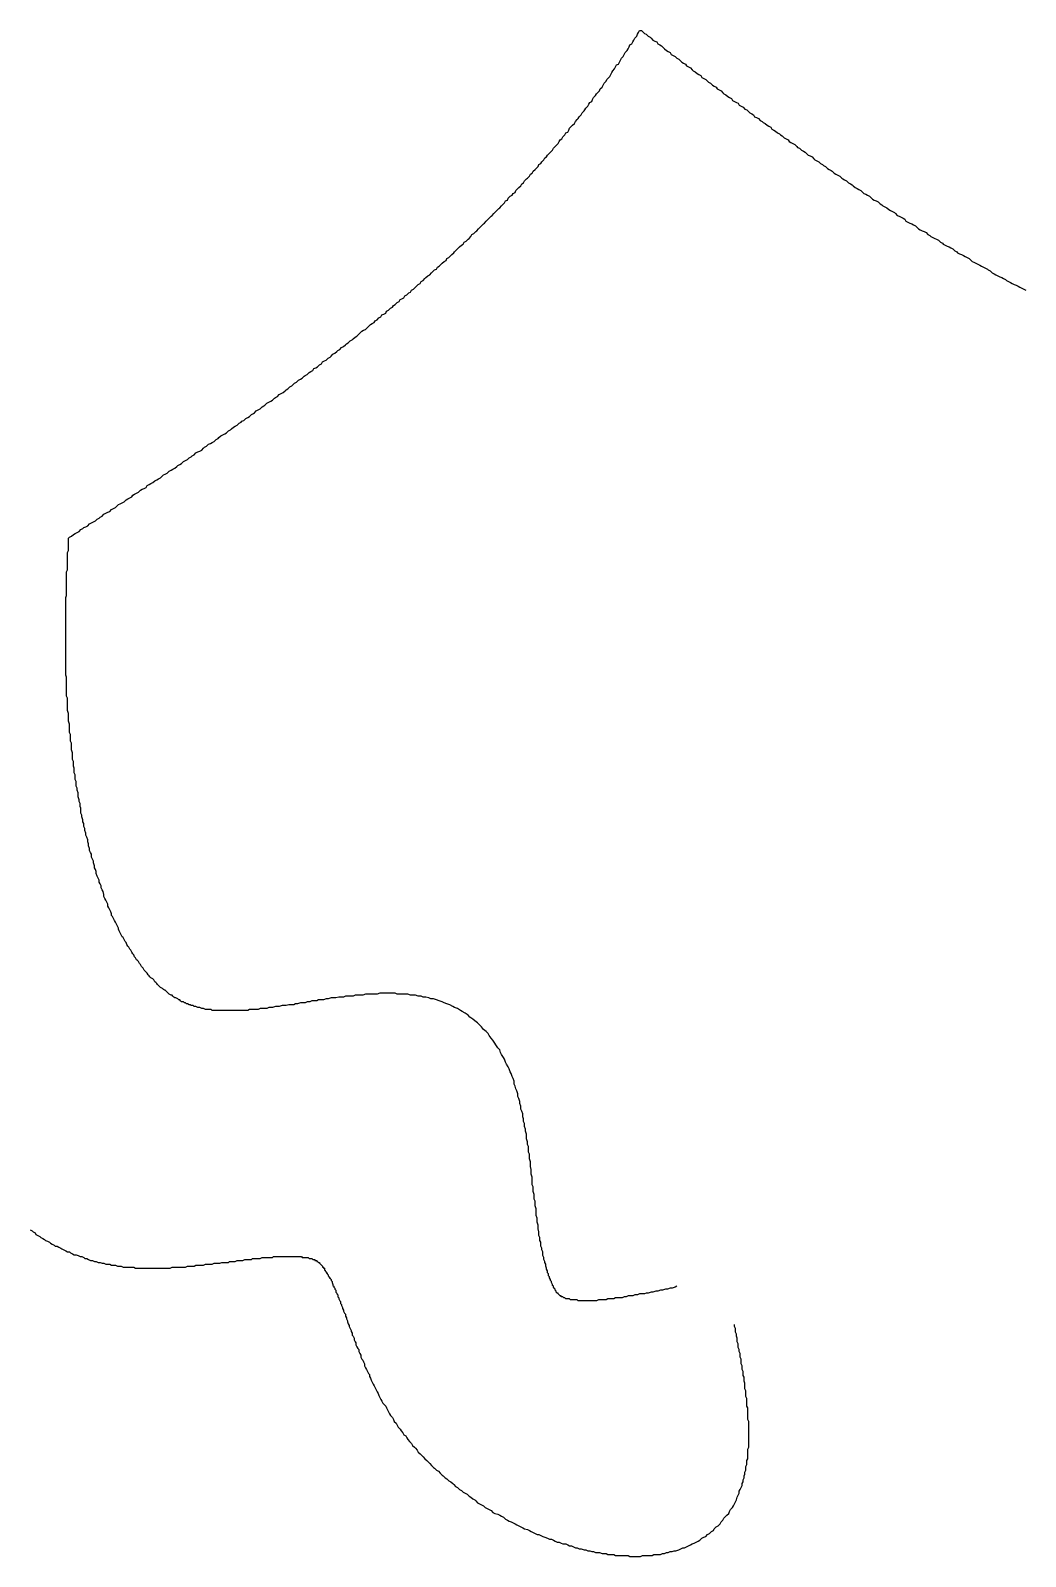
# Model space of a CAD drawing. Header units: millimetres. Extents: x 111 to 2999, y 81 to 1941.
# Drawn here: x 974.1 to 984.49, y 1348.98 to 1364.91 of the extents above; entities that cross this region are included whole.
import ezdxf

# ---------------------------------------------------------------- set-up
doc = ezdxf.new("R2010")
doc.units = ezdxf.units.MM

msp = doc.modelspace()

# ---------------------------------------------------------------- linework, layer by layer
for points in [[(980.85, 1351.803, 0), (980.83, 1351.793, 0), (980.8, 1351.783, 0), (980.78, 1351.783, 0), (980.75, 1351.773, 0), (980.73, 1351.773, 0), (980.7, 1351.763, 0), (980.68, 1351.763, 0), (980.65, 1351.753, 0), (980.63, 1351.753, 0), (980.6, 1351.743, 0), (980.58, 1351.743, 0), (980.55, 1351.733, 0), (980.53, 1351.733, 0), (980.51, 1351.723, 0), (980.48, 1351.723, 0), (980.46, 1351.723, 0), (980.44, 1351.713, 0), (980.41, 1351.713, 0), (980.39, 1351.703, 0), (980.37, 1351.703, 0), (980.34, 1351.703, 0), (980.32, 1351.693, 0), (980.3, 1351.693, 0), (980.28, 1351.683, 0), (980.25, 1351.683, 0), (980.23, 1351.683, 0), (980.21, 1351.683, 0), (980.19, 1351.673, 0), (980.17, 1351.673, 0), (980.15, 1351.673, 0), (980.13, 1351.673, 0), (980.11, 1351.663, 0), (980.09, 1351.663, 0), (980.07, 1351.663, 0), (980.05, 1351.663, 0), (980.03, 1351.663, 0), (980.01, 1351.653, 0), (979.99, 1351.653, 0), (979.98, 1351.653, 0), (979.96, 1351.653, 0), (979.94, 1351.653, 0), (979.92, 1351.653, 0), (979.91, 1351.653, 0), (979.89, 1351.653, 0), (979.88, 1351.653, 0), (979.86, 1351.653, 0), (979.85, 1351.653, 0), (979.83, 1351.653, 0), (979.82, 1351.653, 0), (979.81, 1351.663, 0), (979.79, 1351.663, 0), (979.78, 1351.663, 0), (979.77, 1351.663, 0), (979.76, 1351.663, 0), (979.75, 1351.663, 0), (979.74, 1351.663, 0), (979.73, 1351.673, 0), (979.72, 1351.673, 0), (979.71, 1351.673, 0), (979.7, 1351.673, 0), (979.69, 1351.673, 0), (979.68, 1351.683, 0), (979.68, 1351.683, 0), (979.67, 1351.683, 0), (979.67, 1351.683, 0), (979.66, 1351.693, 0), (979.66, 1351.693, 0), (979.65, 1351.693, 0), (979.65, 1351.693, 0), (979.64, 1351.693, 0), (979.64, 1351.703, 0), (979.64, 1351.703, 0), (979.63, 1351.703, 0), (979.63, 1351.703, 0), (979.63, 1351.703, 0), (979.63, 1351.703, 0), (979.62, 1351.713, 0), (979.62, 1351.713, 0), (979.62, 1351.713, 0), (979.62, 1351.713, 0), (979.61, 1351.723, 0), (979.61, 1351.723, 0), (979.61, 1351.733, 0), (979.6, 1351.733, 0), (979.6, 1351.733, 0), (979.59, 1351.743, 0), (979.59, 1351.753, 0), (979.59, 1351.753, 0), (979.58, 1351.763, 0), (979.58, 1351.773, 0), (979.57, 1351.783, 0), (979.57, 1351.783, 0), (979.56, 1351.793, 0), (979.56, 1351.803, 0), (979.55, 1351.813, 0), (979.55, 1351.823, 0), (979.54, 1351.843, 0), (979.54, 1351.853, 0), (979.53, 1351.863, 0), (979.53, 1351.873, 0), (979.52, 1351.893, 0), (979.52, 1351.903, 0), (979.51, 1351.913, 0), (979.51, 1351.933, 0), (979.5, 1351.943, 0), (979.5, 1351.963, 0), (979.49, 1351.983, 0), (979.49, 1351.993, 0), (979.48, 1352.013, 0), (979.48, 1352.033, 0), (979.47, 1352.053, 0), (979.47, 1352.063, 0), (979.46, 1352.083, 0), (979.46, 1352.103, 0), (979.45, 1352.123, 0), (979.45, 1352.143, 0), (979.45, 1352.163, 0), (979.44, 1352.183, 0), (979.44, 1352.203, 0), (979.43, 1352.223, 0), (979.43, 1352.243, 0), (979.43, 1352.263, 0), (979.42, 1352.283, 0), (979.42, 1352.313, 0), (979.41, 1352.333, 0), (979.41, 1352.353, 0), (979.41, 1352.373, 0), (979.4, 1352.403, 0), (979.4, 1352.423, 0), (979.4, 1352.443, 0), (979.39, 1352.473, 0), (979.39, 1352.493, 0), (979.39, 1352.513, 0), (979.38, 1352.543, 0), (979.38, 1352.563, 0), (979.38, 1352.593, 0), (979.38, 1352.613, 0), (979.37, 1352.643, 0), (979.37, 1352.663, 0), (979.37, 1352.693, 0), (979.36, 1352.713, 0), (979.36, 1352.743, 0), (979.36, 1352.763, 0), (979.35, 1352.793, 0), (979.35, 1352.813, 0), (979.35, 1352.843, 0), (979.34, 1352.863, 0), (979.34, 1352.893, 0), (979.34, 1352.923, 0), (979.34, 1352.943, 0), (979.33, 1352.973, 0), (979.33, 1352.993, 0), (979.33, 1353.023, 0), (979.32, 1353.053, 0), (979.32, 1353.073, 0), (979.32, 1353.103, 0), (979.31, 1353.133, 0), (979.31, 1353.153, 0), (979.31, 1353.183, 0), (979.3, 1353.203, 0), (979.3, 1353.233, 0), (979.3, 1353.263, 0), (979.29, 1353.283, 0), (979.29, 1353.313, 0), (979.28, 1353.343, 0), (979.28, 1353.363, 0), (979.28, 1353.393, 0), (979.27, 1353.423, 0), (979.27, 1353.443, 0), (979.26, 1353.473, 0), (979.26, 1353.503, 0), (979.25, 1353.523, 0), (979.25, 1353.553, 0), (979.24, 1353.573, 0), (979.24, 1353.603, 0), (979.23, 1353.633, 0), (979.22, 1353.653, 0), (979.22, 1353.683, 0), (979.21, 1353.713, 0), (979.21, 1353.733, 0), (979.2, 1353.763, 0), (979.19, 1353.783, 0), (979.19, 1353.813, 0), (979.18, 1353.843, 0), (979.17, 1353.863, 0), (979.16, 1353.893, 0), (979.15, 1353.913, 0), (979.15, 1353.943, 0), (979.14, 1353.973, 0), (979.13, 1353.993, 0), (979.12, 1354.023, 0), (979.11, 1354.043, 0), (979.1, 1354.073, 0), (979.09, 1354.093, 0), (979.07, 1354.123, 0), (979.06, 1354.143, 0), (979.05, 1354.173, 0), (979.04, 1354.193, 0), (979.02, 1354.223, 0), (979.01, 1354.243, 0), (979, 1354.273, 0), (978.98, 1354.293, 0), (978.96, 1354.323, 0), (978.95, 1354.343, 0), (978.93, 1354.373, 0), (978.91, 1354.393, 0), (978.89, 1354.423, 0), (978.88, 1354.443, 0), (978.86, 1354.463, 0), (978.83, 1354.483, 0), (978.81, 1354.513, 0), (978.79, 1354.533, 0), (978.77, 1354.553, 0), (978.74, 1354.573, 0), (978.72, 1354.593, 0), (978.69, 1354.613, 0), (978.67, 1354.633, 0), (978.64, 1354.653, 0), (978.61, 1354.673, 0), (978.59, 1354.683, 0), (978.56, 1354.703, 0), (978.53, 1354.713, 0), (978.51, 1354.723, 0), (978.48, 1354.743, 0), (978.45, 1354.753, 0), (978.42, 1354.763, 0), (978.4, 1354.773, 0), (978.37, 1354.783, 0), (978.34, 1354.793, 0), (978.31, 1354.803, 0), (978.28, 1354.803, 0), (978.26, 1354.813, 0), (978.23, 1354.823, 0), (978.2, 1354.823, 0), (978.18, 1354.833, 0), (978.15, 1354.833, 0), (978.12, 1354.843, 0), (978.09, 1354.843, 0), (978.07, 1354.843, 0), (978.04, 1354.853, 0), (978.01, 1354.853, 0), (977.99, 1354.853, 0), (977.96, 1354.853, 0), (977.93, 1354.853, 0), (977.91, 1354.863, 0), (977.88, 1354.863, 0), (977.86, 1354.863, 0), (977.83, 1354.863, 0), (977.8, 1354.863, 0), (977.78, 1354.863, 0), (977.75, 1354.863, 0), (977.72, 1354.853, 0), (977.7, 1354.853, 0), (977.67, 1354.853, 0), (977.65, 1354.853, 0), (977.62, 1354.853, 0), (977.6, 1354.853, 0), (977.57, 1354.843, 0), (977.54, 1354.843, 0), (977.52, 1354.843, 0), (977.49, 1354.843, 0), (977.47, 1354.833, 0), (977.44, 1354.833, 0), (977.42, 1354.833, 0), (977.39, 1354.833, 0), (977.37, 1354.823, 0), (977.34, 1354.823, 0), (977.32, 1354.823, 0), (977.29, 1354.813, 0), (977.26, 1354.813, 0), (977.24, 1354.813, 0), (977.21, 1354.803, 0), (977.19, 1354.803, 0), (977.16, 1354.793, 0), (977.14, 1354.793, 0), (977.11, 1354.793, 0), (977.09, 1354.783, 0), (977.07, 1354.783, 0), (977.04, 1354.783, 0), (977.02, 1354.773, 0), (976.99, 1354.773, 0), (976.97, 1354.763, 0), (976.94, 1354.763, 0), (976.92, 1354.763, 0), (976.89, 1354.753, 0), (976.87, 1354.753, 0), (976.85, 1354.743, 0), (976.82, 1354.743, 0), (976.8, 1354.743, 0), (976.77, 1354.733, 0), (976.75, 1354.733, 0), (976.73, 1354.733, 0), (976.7, 1354.723, 0), (976.68, 1354.723, 0), (976.66, 1354.723, 0), (976.63, 1354.713, 0), (976.61, 1354.713, 0), (976.59, 1354.713, 0), (976.57, 1354.703, 0), (976.54, 1354.703, 0), (976.52, 1354.703, 0), (976.5, 1354.703, 0), (976.48, 1354.693, 0), (976.45, 1354.693, 0), (976.43, 1354.693, 0), (976.41, 1354.693, 0), (976.39, 1354.693, 0), (976.37, 1354.683, 0), (976.35, 1354.683, 0), (976.33, 1354.683, 0), (976.31, 1354.683, 0), (976.29, 1354.683, 0), (976.27, 1354.683, 0), (976.25, 1354.683, 0), (976.23, 1354.683, 0), (976.21, 1354.683, 0), (976.19, 1354.683, 0), (976.17, 1354.683, 0), (976.15, 1354.683, 0), (976.13, 1354.683, 0), (976.12, 1354.683, 0), (976.1, 1354.683, 0), (976.08, 1354.683, 0), (976.07, 1354.683, 0), (976.05, 1354.683, 0), (976.03, 1354.683, 0), (976.02, 1354.683, 0), (976, 1354.683, 0), (975.99, 1354.693, 0), (975.97, 1354.693, 0), (975.96, 1354.693, 0), (975.94, 1354.693, 0), (975.93, 1354.693, 0), (975.91, 1354.703, 0), (975.9, 1354.703, 0), (975.89, 1354.703, 0), (975.87, 1354.713, 0), (975.86, 1354.713, 0), (975.85, 1354.713, 0), (975.83, 1354.723, 0), (975.82, 1354.723, 0), (975.81, 1354.723, 0), (975.8, 1354.733, 0), (975.78, 1354.733, 0), (975.77, 1354.743, 0), (975.76, 1354.743, 0), (975.74, 1354.753, 0), (975.73, 1354.753, 0), (975.72, 1354.763, 0), (975.71, 1354.763, 0), (975.7, 1354.773, 0), (975.68, 1354.773, 0), (975.67, 1354.783, 0), (975.66, 1354.793, 0), (975.65, 1354.793, 0), (975.64, 1354.803, 0), (975.62, 1354.813, 0), (975.61, 1354.813, 0), (975.6, 1354.823, 0), (975.59, 1354.833, 0), (975.58, 1354.843, 0), (975.57, 1354.843, 0), (975.55, 1354.853, 0), (975.54, 1354.863, 0), (975.53, 1354.873, 0), (975.52, 1354.883, 0), (975.51, 1354.893, 0), (975.5, 1354.893, 0), (975.49, 1354.903, 0), (975.48, 1354.913, 0), (975.46, 1354.923, 0), (975.45, 1354.933, 0), (975.44, 1354.943, 0), (975.43, 1354.953, 0), (975.42, 1354.963, 0), (975.41, 1354.973, 0), (975.4, 1354.983, 0), (975.39, 1355.003, 0), (975.38, 1355.013, 0), (975.36, 1355.023, 0), (975.35, 1355.033, 0), (975.34, 1355.043, 0), (975.33, 1355.053, 0), (975.32, 1355.073, 0), (975.31, 1355.083, 0), (975.3, 1355.093, 0), (975.29, 1355.103, 0), (975.28, 1355.123, 0), (975.27, 1355.133, 0), (975.26, 1355.143, 0), (975.25, 1355.163, 0), (975.24, 1355.173, 0), (975.23, 1355.193, 0), (975.22, 1355.203, 0), (975.21, 1355.213, 0), (975.2, 1355.233, 0), (975.19, 1355.243, 0), (975.18, 1355.263, 0), (975.17, 1355.273, 0), (975.16, 1355.293, 0), (975.15, 1355.313, 0), (975.14, 1355.323, 0), (975.13, 1355.343, 0), (975.12, 1355.353, 0), (975.11, 1355.373, 0), (975.1, 1355.393, 0), (975.09, 1355.403, 0), (975.08, 1355.423, 0), (975.07, 1355.443, 0), (975.06, 1355.453, 0), (975.05, 1355.473, 0), (975.04, 1355.493, 0), (975.03, 1355.513, 0), (975.02, 1355.533, 0), (975.02, 1355.543, 0), (975.01, 1355.563, 0), (975, 1355.583, 0), (974.99, 1355.603, 0), (974.98, 1355.623, 0), (974.97, 1355.643, 0), (974.96, 1355.663, 0), (974.95, 1355.673, 0), (974.95, 1355.693, 0), (974.94, 1355.713, 0), (974.93, 1355.733, 0), (974.92, 1355.753, 0), (974.91, 1355.773, 0), (974.91, 1355.793, 0), (974.9, 1355.813, 0), (974.89, 1355.833, 0), (974.88, 1355.853, 0), (974.87, 1355.873, 0), (974.87, 1355.893, 0), (974.86, 1355.923, 0), (974.85, 1355.943, 0), (974.84, 1355.963, 0), (974.84, 1355.983, 0), (974.83, 1356.003, 0), (974.82, 1356.023, 0), (974.82, 1356.043, 0), (974.81, 1356.063, 0), (974.8, 1356.083, 0), (974.79, 1356.113, 0), (974.79, 1356.133, 0), (974.78, 1356.153, 0), (974.77, 1356.173, 0), (974.77, 1356.193, 0), (974.76, 1356.223, 0), (974.76, 1356.243, 0), (974.75, 1356.263, 0), (974.74, 1356.283, 0), (974.74, 1356.313, 0), (974.73, 1356.333, 0), (974.72, 1356.353, 0), (974.72, 1356.373, 0), (974.71, 1356.403, 0), (974.71, 1356.423, 0), (974.7, 1356.443, 0), (974.7, 1356.463, 0), (974.69, 1356.493, 0), (974.68, 1356.513, 0), (974.68, 1356.533, 0), (974.67, 1356.563, 0), (974.67, 1356.583, 0), (974.66, 1356.603, 0), (974.66, 1356.633, 0), (974.65, 1356.653, 0), (974.65, 1356.673, 0), (974.64, 1356.703, 0), (974.64, 1356.723, 0), (974.63, 1356.743, 0), (974.63, 1356.773, 0), (974.63, 1356.793, 0), (974.62, 1356.813, 0), (974.62, 1356.843, 0), (974.61, 1356.863, 0), (974.61, 1356.883, 0), (974.6, 1356.913, 0), (974.6, 1356.933, 0), (974.6, 1356.953, 0), (974.59, 1356.983, 0), (974.59, 1357.003, 0), (974.58, 1357.023, 0), (974.58, 1357.053, 0), (974.58, 1357.073, 0), (974.57, 1357.093, 0), (974.57, 1357.123, 0), (974.57, 1357.143, 0), (974.56, 1357.163, 0), (974.56, 1357.193, 0), (974.56, 1357.213, 0), (974.55, 1357.233, 0), (974.55, 1357.263, 0), (974.55, 1357.283, 0), (974.54, 1357.303, 0), (974.54, 1357.333, 0), (974.54, 1357.353, 0), (974.54, 1357.373, 0), (974.53, 1357.403, 0), (974.53, 1357.423, 0), (974.53, 1357.443, 0), (974.53, 1357.473, 0), (974.52, 1357.493, 0), (974.52, 1357.513, 0), (974.52, 1357.543, 0), (974.52, 1357.563, 0), (974.51, 1357.583, 0), (974.51, 1357.603, 0), (974.51, 1357.633, 0), (974.51, 1357.653, 0), (974.51, 1357.673, 0), (974.5, 1357.703, 0), (974.5, 1357.723, 0), (974.5, 1357.743, 0), (974.5, 1357.763, 0), (974.5, 1357.783, 0), (974.49, 1357.813, 0), (974.49, 1357.833, 0), (974.49, 1357.853, 0), (974.49, 1357.873, 0), (974.49, 1357.903, 0), (974.49, 1357.923, 0), (974.49, 1357.943, 0), (974.48, 1357.963, 0), (974.48, 1357.983, 0), (974.48, 1358.013, 0), (974.48, 1358.033, 0), (974.48, 1358.053, 0), (974.48, 1358.073, 0), (974.48, 1358.093, 0), (974.48, 1358.113, 0), (974.48, 1358.143, 0), (974.48, 1358.163, 0), (974.47, 1358.183, 0), (974.47, 1358.203, 0), (974.47, 1358.223, 0), (974.47, 1358.243, 0), (974.47, 1358.263, 0), (974.47, 1358.293, 0), (974.47, 1358.313, 0), (974.47, 1358.333, 0), (974.47, 1358.353, 0), (974.47, 1358.373, 0), (974.47, 1358.393, 0), (974.47, 1358.413, 0), (974.47, 1358.433, 0), (974.47, 1358.453, 0), (974.47, 1358.483, 0), (974.47, 1358.503, 0), (974.47, 1358.523, 0), (974.47, 1358.543, 0), (974.47, 1358.563, 0), (974.47, 1358.583, 0), (974.47, 1358.603, 0), (974.47, 1358.623, 0), (974.47, 1358.643, 0), (974.47, 1358.663, 0), (974.47, 1358.683, 0), (974.47, 1358.713, 0), (974.47, 1358.733, 0), (974.47, 1358.753, 0), (974.47, 1358.773, 0), (974.47, 1358.793, 0), (974.47, 1358.813, 0), (974.47, 1358.833, 0), (974.47, 1358.853, 0), (974.47, 1358.873, 0), (974.47, 1358.893, 0), (974.47, 1358.913, 0), (974.47, 1358.933, 0), (974.47, 1358.953, 0), (974.47, 1358.973, 0), (974.47, 1358.993, 0), (974.48, 1359.013, 0), (974.48, 1359.033, 0), (974.48, 1359.063, 0), (974.48, 1359.083, 0), (974.48, 1359.103, 0), (974.48, 1359.123, 0), (974.48, 1359.143, 0), (974.48, 1359.163, 0), (974.48, 1359.183, 0), (974.48, 1359.203, 0), (974.48, 1359.223, 0), (974.48, 1359.243, 0), (974.48, 1359.263, 0), (974.49, 1359.283, 0), (974.49, 1359.303, 0), (974.49, 1359.323, 0), (974.49, 1359.343, 0), (974.49, 1359.363, 0), (974.49, 1359.383, 0), (974.49, 1359.403, 0), (974.49, 1359.423, 0), (974.49, 1359.443, 0), (974.49, 1359.463, 0), (974.5, 1359.483, 0), (974.5, 1359.503, 0), (974.5, 1359.523, 0), (974.5, 1359.543, 0), (974.5, 1359.573, 0), (974.5, 1359.593, 0), (974.5, 1359.613, 0), (974.51, 1359.623, 0), (974.53, 1359.633, 0), (974.55, 1359.653, 0), (974.57, 1359.663, 0), (974.59, 1359.673, 0), (974.61, 1359.683, 0), (974.63, 1359.703, 0), (974.65, 1359.713, 0), (974.66, 1359.723, 0), (974.68, 1359.733, 0), (974.7, 1359.743, 0), (974.72, 1359.763, 0), (974.74, 1359.773, 0), (974.76, 1359.783, 0), (974.78, 1359.793, 0), (974.8, 1359.813, 0), (974.82, 1359.823, 0), (974.83, 1359.833, 0), (974.85, 1359.843, 0), (974.87, 1359.863, 0), (974.89, 1359.873, 0), (974.91, 1359.883, 0), (974.93, 1359.893, 0), (974.95, 1359.913, 0), (974.97, 1359.923, 0), (974.99, 1359.933, 0), (975, 1359.943, 0), (975.02, 1359.963, 0), (975.04, 1359.973, 0), (975.06, 1359.983, 0), (975.08, 1359.993, 0), (975.1, 1360.013, 0), (975.12, 1360.023, 0), (975.14, 1360.033, 0), (975.16, 1360.043, 0), (975.17, 1360.063, 0), (975.19, 1360.073, 0), (975.21, 1360.083, 0), (975.23, 1360.093, 0), (975.25, 1360.113, 0), (975.27, 1360.123, 0), (975.29, 1360.133, 0), (975.31, 1360.143, 0), (975.32, 1360.163, 0), (975.34, 1360.173, 0), (975.36, 1360.183, 0), (975.38, 1360.193, 0), (975.4, 1360.213, 0), (975.42, 1360.223, 0), (975.44, 1360.233, 0), (975.46, 1360.243, 0), (975.48, 1360.263, 0), (975.49, 1360.273, 0), (975.51, 1360.283, 0), (975.53, 1360.293, 0), (975.55, 1360.313, 0), (975.57, 1360.323, 0), (975.59, 1360.333, 0), (975.61, 1360.343, 0), (975.63, 1360.363, 0), (975.64, 1360.373, 0), (975.66, 1360.383, 0), (975.68, 1360.393, 0), (975.7, 1360.413, 0), (975.72, 1360.423, 0), (975.74, 1360.433, 0), (975.76, 1360.453, 0), (975.78, 1360.463, 0), (975.79, 1360.473, 0), (975.81, 1360.483, 0), (975.83, 1360.503, 0), (975.85, 1360.513, 0), (975.87, 1360.523, 0), (975.89, 1360.533, 0), (975.91, 1360.553, 0), (975.92, 1360.563, 0), (975.94, 1360.573, 0), (975.96, 1360.593, 0), (975.98, 1360.603, 0), (976, 1360.613, 0), (976.02, 1360.623, 0), (976.04, 1360.643, 0), (976.06, 1360.653, 0), (976.07, 1360.663, 0), (976.09, 1360.683, 0), (976.11, 1360.693, 0), (976.13, 1360.703, 0), (976.15, 1360.713, 0), (976.17, 1360.733, 0), (976.19, 1360.743, 0), (976.2, 1360.753, 0), (976.22, 1360.773, 0), (976.24, 1360.783, 0), (976.26, 1360.793, 0), (976.28, 1360.813, 0), (976.3, 1360.823, 0), (976.31, 1360.833, 0), (976.33, 1360.843, 0), (976.35, 1360.863, 0), (976.37, 1360.873, 0), (976.39, 1360.883, 0), (976.41, 1360.903, 0), (976.43, 1360.913, 0), (976.44, 1360.923, 0), (976.46, 1360.943, 0), (976.48, 1360.953, 0), (976.5, 1360.963, 0), (976.52, 1360.983, 0), (976.54, 1360.993, 0), (976.55, 1361.003, 0), (976.57, 1361.023, 0), (976.59, 1361.033, 0), (976.61, 1361.043, 0), (976.63, 1361.053, 0), (976.65, 1361.073, 0), (976.66, 1361.083, 0), (976.68, 1361.093, 0), (976.7, 1361.113, 0), (976.72, 1361.123, 0), (976.74, 1361.133, 0), (976.76, 1361.153, 0), (976.77, 1361.163, 0), (976.79, 1361.173, 0), (976.81, 1361.193, 0), (976.83, 1361.203, 0), (976.85, 1361.223, 0), (976.86, 1361.233, 0), (976.88, 1361.243, 0), (976.9, 1361.263, 0), (976.92, 1361.273, 0), (976.94, 1361.283, 0), (976.96, 1361.303, 0), (976.97, 1361.313, 0), (976.99, 1361.323, 0), (977.01, 1361.343, 0), (977.03, 1361.353, 0), (977.05, 1361.363, 0), (977.06, 1361.383, 0), (977.08, 1361.393, 0), (977.1, 1361.403, 0), (977.12, 1361.423, 0), (977.14, 1361.433, 0), (977.15, 1361.453, 0), (977.17, 1361.463, 0), (977.19, 1361.473, 0), (977.21, 1361.493, 0), (977.23, 1361.503, 0), (977.24, 1361.513, 0), (977.26, 1361.533, 0), (977.28, 1361.543, 0), (977.3, 1361.563, 0), (977.31, 1361.573, 0), (977.33, 1361.583, 0), (977.35, 1361.603, 0), (977.37, 1361.613, 0), (977.39, 1361.633, 0), (977.4, 1361.643, 0), (977.42, 1361.653, 0), (977.44, 1361.673, 0), (977.46, 1361.683, 0), (977.47, 1361.693, 0), (977.49, 1361.713, 0), (977.51, 1361.723, 0), (977.53, 1361.743, 0), (977.54, 1361.753, 0), (977.56, 1361.773, 0), (977.58, 1361.783, 0), (977.6, 1361.793, 0), (977.62, 1361.813, 0), (977.63, 1361.823, 0), (977.65, 1361.843, 0), (977.67, 1361.853, 0), (977.69, 1361.863, 0), (977.7, 1361.883, 0), (977.72, 1361.893, 0), (977.74, 1361.913, 0), (977.76, 1361.923, 0), (977.77, 1361.943, 0), (977.79, 1361.953, 0), (977.81, 1361.963, 0), (977.82, 1361.983, 0), (977.84, 1361.993, 0), (977.86, 1362.013, 0), (977.88, 1362.023, 0), (977.89, 1362.043, 0), (977.91, 1362.053, 0), (977.93, 1362.073, 0), (977.95, 1362.083, 0), (977.96, 1362.103, 0), (977.98, 1362.113, 0), (978, 1362.123, 0), (978.01, 1362.143, 0), (978.03, 1362.153, 0), (978.05, 1362.173, 0), (978.07, 1362.183, 0), (978.08, 1362.203, 0), (978.1, 1362.213, 0), (978.12, 1362.233, 0), (978.13, 1362.243, 0), (978.15, 1362.263, 0), (978.17, 1362.273, 0), (978.18, 1362.293, 0), (978.2, 1362.303, 0), (978.22, 1362.323, 0), (978.23, 1362.333, 0), (978.25, 1362.353, 0), (978.27, 1362.363, 0), (978.29, 1362.383, 0), (978.3, 1362.393, 0), (978.32, 1362.413, 0), (978.34, 1362.423, 0), (978.35, 1362.443, 0), (978.37, 1362.453, 0), (978.39, 1362.473, 0), (978.4, 1362.483, 0), (978.42, 1362.503, 0), (978.44, 1362.513, 0), (978.45, 1362.533, 0), (978.47, 1362.543, 0), (978.49, 1362.563, 0), (978.5, 1362.573, 0), (978.52, 1362.593, 0), (978.53, 1362.603, 0), (978.55, 1362.623, 0), (978.57, 1362.643, 0), (978.58, 1362.653, 0), (978.6, 1362.673, 0), (978.62, 1362.683, 0), (978.63, 1362.703, 0), (978.65, 1362.713, 0), (978.67, 1362.733, 0), (978.68, 1362.743, 0), (978.7, 1362.763, 0), (978.71, 1362.783, 0), (978.73, 1362.793, 0), (978.75, 1362.813, 0), (978.76, 1362.823, 0), (978.78, 1362.843, 0), (978.79, 1362.853, 0), (978.81, 1362.873, 0), (978.83, 1362.893, 0), (978.84, 1362.903, 0), (978.86, 1362.923, 0), (978.87, 1362.933, 0), (978.89, 1362.953, 0), (978.91, 1362.973, 0), (978.92, 1362.983, 0), (978.94, 1363.003, 0), (978.95, 1363.013, 0), (978.97, 1363.033, 0), (978.99, 1363.053, 0), (979, 1363.063, 0), (979.02, 1363.083, 0), (979.03, 1363.093, 0), (979.05, 1363.113, 0), (979.06, 1363.133, 0), (979.08, 1363.143, 0), (979.09, 1363.163, 0), (979.11, 1363.183, 0), (979.13, 1363.193, 0), (979.14, 1363.213, 0), (979.16, 1363.223, 0), (979.17, 1363.243, 0), (979.19, 1363.263, 0), (979.2, 1363.273, 0), (979.22, 1363.293, 0), (979.23, 1363.313, 0), (979.25, 1363.323, 0), (979.26, 1363.343, 0), (979.28, 1363.363, 0), (979.29, 1363.373, 0), (979.31, 1363.393, 0), (979.32, 1363.413, 0), (979.34, 1363.423, 0), (979.35, 1363.443, 0), (979.37, 1363.463, 0), (979.38, 1363.473, 0), (979.4, 1363.493, 0), (979.41, 1363.513, 0), (979.43, 1363.523, 0), (979.44, 1363.543, 0), (979.46, 1363.563, 0), (979.47, 1363.583, 0), (979.49, 1363.593, 0), (979.5, 1363.613, 0), (979.52, 1363.633, 0), (979.53, 1363.643, 0), (979.55, 1363.663, 0), (979.56, 1363.683, 0), (979.58, 1363.703, 0), (979.59, 1363.713, 0), (979.61, 1363.733, 0), (979.62, 1363.753, 0), (979.63, 1363.773, 0), (979.65, 1363.783, 0), (979.66, 1363.803, 0), (979.68, 1363.823, 0), (979.69, 1363.843, 0), (979.71, 1363.853, 0), (979.72, 1363.873, 0), (979.73, 1363.893, 0), (979.75, 1363.913, 0), (979.76, 1363.923, 0), (979.78, 1363.943, 0), (979.79, 1363.963, 0), (979.81, 1363.983, 0), (979.82, 1363.993, 0), (979.83, 1364.013, 0), (979.85, 1364.033, 0), (979.86, 1364.053, 0), (979.88, 1364.073, 0), (979.89, 1364.083, 0), (979.9, 1364.103, 0), (979.92, 1364.123, 0), (979.93, 1364.143, 0), (979.94, 1364.163, 0), (979.96, 1364.173, 0), (979.97, 1364.193, 0), (979.98, 1364.213, 0), (980, 1364.233, 0), (980.01, 1364.253, 0), (980.03, 1364.273, 0), (980.04, 1364.283, 0), (980.05, 1364.303, 0), (980.07, 1364.323, 0), (980.08, 1364.343, 0), (980.09, 1364.363, 0), (980.11, 1364.383, 0), (980.12, 1364.403, 0), (980.13, 1364.413, 0), (980.15, 1364.433, 0), (980.16, 1364.453, 0), (980.17, 1364.473, 0), (980.18, 1364.493, 0), (980.2, 1364.513, 0), (980.21, 1364.533, 0), (980.22, 1364.553, 0), (980.24, 1364.563, 0), (980.25, 1364.583, 0), (980.26, 1364.603, 0), (980.27, 1364.623, 0), (980.29, 1364.643, 0), (980.3, 1364.663, 0), (980.31, 1364.683, 0), (980.33, 1364.703, 0), (980.34, 1364.723, 0), (980.35, 1364.743, 0), (980.36, 1364.763, 0), (980.38, 1364.773, 0), (980.39, 1364.793, 0), (980.4, 1364.813, 0), (980.41, 1364.833, 0), (980.43, 1364.853, 0), (980.44, 1364.873, 0), (980.45, 1364.893, 0), (980.46, 1364.913, 0), (980.48, 1364.913, 0), (980.5, 1364.893, 0), (980.51, 1364.883, 0), (980.53, 1364.873, 0), (980.55, 1364.853, 0), (980.57, 1364.843, 0), (980.58, 1364.833, 0), (980.6, 1364.813, 0), (980.62, 1364.803, 0), (980.64, 1364.793, 0), (980.65, 1364.773, 0), (980.67, 1364.763, 0), (980.69, 1364.753, 0), (980.71, 1364.733, 0), (980.72, 1364.723, 0), (980.74, 1364.703, 0), (980.76, 1364.693, 0), (980.78, 1364.683, 0), (980.79, 1364.663, 0), (980.81, 1364.653, 0), (980.83, 1364.643, 0), (980.85, 1364.623, 0), (980.87, 1364.613, 0), (980.88, 1364.603, 0), (980.9, 1364.583, 0), (980.92, 1364.573, 0), (980.94, 1364.563, 0), (980.95, 1364.543, 0), (980.97, 1364.533, 0), (980.99, 1364.523, 0), (981.01, 1364.503, 0), (981.02, 1364.493, 0), (981.04, 1364.483, 0), (981.06, 1364.463, 0), (981.08, 1364.453, 0), (981.1, 1364.443, 0), (981.11, 1364.423, 0), (981.13, 1364.413, 0), (981.15, 1364.403, 0), (981.17, 1364.383, 0), (981.18, 1364.373, 0), (981.2, 1364.363, 0), (981.22, 1364.343, 0), (981.24, 1364.333, 0), (981.26, 1364.323, 0), (981.27, 1364.303, 0), (981.29, 1364.293, 0), (981.31, 1364.283, 0), (981.33, 1364.263, 0), (981.34, 1364.253, 0), (981.36, 1364.243, 0), (981.38, 1364.223, 0), (981.4, 1364.213, 0), (981.42, 1364.203, 0), (981.43, 1364.183, 0), (981.45, 1364.173, 0), (981.47, 1364.163, 0), (981.49, 1364.153, 0), (981.5, 1364.133, 0), (981.52, 1364.123, 0), (981.54, 1364.113, 0), (981.56, 1364.093, 0), (981.58, 1364.083, 0), (981.59, 1364.073, 0), (981.61, 1364.053, 0), (981.63, 1364.043, 0), (981.65, 1364.033, 0), (981.66, 1364.013, 0), (981.68, 1364.003, 0), (981.7, 1363.993, 0), (981.72, 1363.973, 0), (981.74, 1363.963, 0), (981.75, 1363.953, 0), (981.77, 1363.943, 0), (981.79, 1363.923, 0), (981.81, 1363.913, 0), (981.83, 1363.903, 0), (981.84, 1363.883, 0), (981.86, 1363.873, 0), (981.88, 1363.863, 0), (981.9, 1363.843, 0), (981.92, 1363.833, 0), (981.93, 1363.823, 0), (981.95, 1363.813, 0), (981.97, 1363.793, 0), (981.99, 1363.783, 0), (982.01, 1363.773, 0), (982.02, 1363.753, 0), (982.04, 1363.743, 0), (982.06, 1363.733, 0), (982.08, 1363.723, 0), (982.1, 1363.703, 0), (982.11, 1363.693, 0), (982.13, 1363.683, 0), (982.15, 1363.663, 0), (982.17, 1363.653, 0), (982.19, 1363.643, 0), (982.2, 1363.633, 0), (982.22, 1363.613, 0), (982.24, 1363.603, 0), (982.26, 1363.593, 0), (982.28, 1363.573, 0), (982.29, 1363.563, 0), (982.31, 1363.553, 0), (982.33, 1363.543, 0), (982.35, 1363.523, 0), (982.37, 1363.513, 0), (982.38, 1363.503, 0), (982.4, 1363.493, 0), (982.42, 1363.473, 0), (982.44, 1363.463, 0), (982.46, 1363.453, 0), (982.47, 1363.443, 0), (982.49, 1363.423, 0), (982.51, 1363.413, 0), (982.53, 1363.403, 0), (982.55, 1363.393, 0), (982.57, 1363.373, 0), (982.58, 1363.363, 0), (982.6, 1363.353, 0), (982.62, 1363.343, 0), (982.64, 1363.323, 0), (982.66, 1363.313, 0), (982.68, 1363.303, 0), (982.69, 1363.293, 0), (982.71, 1363.273, 0), (982.73, 1363.263, 0), (982.75, 1363.253, 0), (982.77, 1363.243, 0), (982.78, 1363.233, 0), (982.8, 1363.213, 0), (982.82, 1363.203, 0), (982.84, 1363.193, 0), (982.86, 1363.183, 0), (982.88, 1363.163, 0), (982.89, 1363.153, 0), (982.91, 1363.143, 0), (982.93, 1363.133, 0), (982.95, 1363.123, 0), (982.97, 1363.103, 0), (982.99, 1363.093, 0), (983, 1363.083, 0), (983.02, 1363.073, 0), (983.04, 1363.063, 0), (983.06, 1363.043, 0), (983.08, 1363.033, 0), (983.1, 1363.023, 0), (983.12, 1363.013, 0), (983.13, 1363.003, 0), (983.15, 1362.983, 0), (983.17, 1362.973, 0), (983.19, 1362.963, 0), (983.21, 1362.953, 0), (983.23, 1362.943, 0), (983.24, 1362.923, 0), (983.26, 1362.913, 0), (983.28, 1362.903, 0), (983.3, 1362.893, 0), (983.32, 1362.883, 0), (983.34, 1362.873, 0), (983.36, 1362.853, 0), (983.37, 1362.843, 0), (983.39, 1362.833, 0), (983.41, 1362.823, 0), (983.43, 1362.813, 0), (983.45, 1362.803, 0), (983.47, 1362.783, 0), (983.49, 1362.773, 0), (983.5, 1362.763, 0), (983.52, 1362.753, 0), (983.54, 1362.743, 0), (983.56, 1362.733, 0), (983.58, 1362.723, 0), (983.6, 1362.703, 0), (983.62, 1362.693, 0), (983.63, 1362.683, 0), (983.65, 1362.673, 0), (983.67, 1362.663, 0), (983.69, 1362.653, 0), (983.71, 1362.643, 0), (983.73, 1362.633, 0), (983.75, 1362.613, 0), (983.77, 1362.603, 0), (983.78, 1362.593, 0), (983.8, 1362.583, 0), (983.82, 1362.573, 0), (983.84, 1362.563, 0), (983.86, 1362.553, 0), (983.88, 1362.543, 0), (983.9, 1362.533, 0), (983.92, 1362.513, 0), (983.93, 1362.503, 0), (983.95, 1362.493, 0), (983.97, 1362.483, 0), (983.99, 1362.473, 0), (984.01, 1362.463, 0), (984.03, 1362.453, 0), (984.05, 1362.443, 0), (984.07, 1362.433, 0), (984.09, 1362.423, 0), (984.1, 1362.413, 0), (984.12, 1362.403, 0), (984.14, 1362.383, 0), (984.16, 1362.373, 0), (984.18, 1362.363, 0), (984.2, 1362.353, 0), (984.22, 1362.343, 0), (984.24, 1362.333, 0), (984.26, 1362.323, 0), (984.28, 1362.313, 0), (984.29, 1362.303, 0), (984.31, 1362.293, 0), (984.33, 1362.283, 0), (984.35, 1362.273, 0), (984.37, 1362.263, 0), (984.39, 1362.253, 0), (984.41, 1362.243, 0), (984.43, 1362.233, 0), (984.45, 1362.223, 0), (984.47, 1362.213, 0), (984.49, 1362.203, 0)], [(974.1, 1352.393, 0), (974.12, 1352.383, 0), (974.13, 1352.373, 0), (974.15, 1352.363, 0), (974.16, 1352.343, 0), (974.18, 1352.333, 0), (974.2, 1352.323, 0), (974.21, 1352.313, 0), (974.23, 1352.303, 0), (974.25, 1352.293, 0), (974.26, 1352.283, 0), (974.28, 1352.273, 0), (974.3, 1352.263, 0), (974.31, 1352.253, 0), (974.33, 1352.243, 0), (974.35, 1352.233, 0), (974.36, 1352.223, 0), (974.38, 1352.223, 0), (974.4, 1352.213, 0), (974.42, 1352.203, 0), (974.43, 1352.193, 0), (974.45, 1352.183, 0), (974.47, 1352.173, 0), (974.49, 1352.163, 0), (974.51, 1352.163, 0), (974.52, 1352.153, 0), (974.54, 1352.143, 0), (974.56, 1352.133, 0), (974.58, 1352.133, 0), (974.6, 1352.123, 0), (974.62, 1352.113, 0), (974.64, 1352.113, 0), (974.66, 1352.103, 0), (974.67, 1352.093, 0), (974.69, 1352.093, 0), (974.71, 1352.083, 0), (974.73, 1352.073, 0), (974.75, 1352.073, 0), (974.77, 1352.063, 0), (974.79, 1352.063, 0), (974.81, 1352.053, 0), (974.83, 1352.053, 0), (974.85, 1352.043, 0), (974.87, 1352.043, 0), (974.89, 1352.033, 0), (974.91, 1352.033, 0), (974.93, 1352.033, 0), (974.95, 1352.023, 0), (974.97, 1352.023, 0), (974.99, 1352.023, 0), (975.01, 1352.013, 0), (975.03, 1352.013, 0), (975.05, 1352.013, 0), (975.07, 1352.003, 0), (975.1, 1352.003, 0), (975.12, 1352.003, 0), (975.14, 1352.003, 0), (975.16, 1352.003, 0), (975.18, 1352.003, 0), (975.2, 1351.993, 0), (975.22, 1351.993, 0), (975.24, 1351.993, 0), (975.26, 1351.993, 0), (975.28, 1351.993, 0), (975.3, 1351.993, 0), (975.32, 1351.993, 0), (975.34, 1351.993, 0), (975.36, 1351.993, 0), (975.38, 1351.993, 0), (975.4, 1351.993, 0), (975.42, 1351.993, 0), (975.44, 1351.993, 0), (975.46, 1351.993, 0), (975.48, 1351.993, 0), (975.5, 1351.993, 0), (975.52, 1351.993, 0), (975.54, 1351.993, 0), (975.56, 1351.993, 0), (975.58, 1352.003, 0), (975.6, 1352.003, 0), (975.62, 1352.003, 0), (975.64, 1352.003, 0), (975.66, 1352.003, 0), (975.68, 1352.003, 0), (975.7, 1352.003, 0), (975.72, 1352.003, 0), (975.74, 1352.013, 0), (975.76, 1352.013, 0), (975.78, 1352.013, 0), (975.8, 1352.013, 0), (975.81, 1352.013, 0), (975.83, 1352.023, 0), (975.85, 1352.023, 0), (975.87, 1352.023, 0), (975.89, 1352.023, 0), (975.91, 1352.023, 0), (975.93, 1352.033, 0), (975.95, 1352.033, 0), (975.97, 1352.033, 0), (975.98, 1352.033, 0), (976, 1352.033, 0), (976.02, 1352.043, 0), (976.04, 1352.043, 0), (976.06, 1352.043, 0), (976.08, 1352.043, 0), (976.1, 1352.053, 0), (976.11, 1352.053, 0), (976.13, 1352.053, 0), (976.15, 1352.053, 0), (976.17, 1352.053, 0), (976.18, 1352.063, 0), (976.2, 1352.063, 0), (976.22, 1352.063, 0), (976.24, 1352.063, 0), (976.26, 1352.073, 0), (976.27, 1352.073, 0), (976.29, 1352.073, 0), (976.31, 1352.073, 0), (976.32, 1352.073, 0), (976.34, 1352.083, 0), (976.36, 1352.083, 0), (976.37, 1352.083, 0), (976.39, 1352.083, 0), (976.41, 1352.083, 0), (976.42, 1352.093, 0), (976.44, 1352.093, 0), (976.46, 1352.093, 0), (976.47, 1352.093, 0), (976.49, 1352.093, 0), (976.5, 1352.093, 0), (976.52, 1352.103, 0), (976.54, 1352.103, 0), (976.55, 1352.103, 0), (976.57, 1352.103, 0), (976.58, 1352.103, 0), (976.6, 1352.103, 0), (976.61, 1352.103, 0), (976.63, 1352.103, 0), (976.64, 1352.113, 0), (976.66, 1352.113, 0), (976.67, 1352.113, 0), (976.68, 1352.113, 0), (976.7, 1352.113, 0), (976.71, 1352.113, 0), (976.73, 1352.113, 0), (976.74, 1352.113, 0), (976.75, 1352.113, 0), (976.76, 1352.113, 0), (976.78, 1352.113, 0), (976.79, 1352.113, 0), (976.8, 1352.113, 0), (976.81, 1352.113, 0), (976.83, 1352.113, 0), (976.84, 1352.113, 0), (976.85, 1352.113, 0), (976.86, 1352.113, 0), (976.87, 1352.113, 0), (976.88, 1352.113, 0), (976.89, 1352.113, 0), (976.9, 1352.113, 0), (976.91, 1352.113, 0), (976.92, 1352.113, 0), (976.93, 1352.113, 0), (976.94, 1352.103, 0), (976.95, 1352.103, 0), (976.96, 1352.103, 0), (976.97, 1352.103, 0), (976.98, 1352.103, 0), (976.99, 1352.103, 0), (976.99, 1352.103, 0), (977, 1352.103, 0), (977.01, 1352.093, 0), (977.01, 1352.093, 0), (977.02, 1352.093, 0), (977.03, 1352.093, 0), (977.03, 1352.093, 0), (977.04, 1352.093, 0), (977.04, 1352.093, 0), (977.05, 1352.083, 0), (977.05, 1352.083, 0), (977.06, 1352.083, 0), (977.06, 1352.083, 0), (977.07, 1352.083, 0), (977.07, 1352.083, 0), (977.07, 1352.073, 0), (977.08, 1352.073, 0), (977.08, 1352.073, 0), (977.08, 1352.073, 0), (977.08, 1352.073, 0), (977.09, 1352.073, 0), (977.09, 1352.073, 0), (977.09, 1352.073, 0), (977.09, 1352.063, 0), (977.1, 1352.063, 0), (977.1, 1352.063, 0), (977.1, 1352.063, 0), (977.1, 1352.063, 0), (977.1, 1352.063, 0), (977.11, 1352.053, 0), (977.11, 1352.053, 0), (977.11, 1352.053, 0), (977.12, 1352.053, 0), (977.12, 1352.043, 0), (977.12, 1352.043, 0), (977.12, 1352.043, 0), (977.13, 1352.033, 0), (977.13, 1352.033, 0), (977.13, 1352.033, 0), (977.14, 1352.023, 0), (977.14, 1352.023, 0), (977.15, 1352.013, 0), (977.15, 1352.013, 0), (977.15, 1352.003, 0), (977.16, 1352.003, 0), (977.16, 1351.993, 0), (977.17, 1351.993, 0), (977.17, 1351.983, 0), (977.17, 1351.973, 0), (977.18, 1351.973, 0), (977.18, 1351.963, 0), (977.19, 1351.953, 0), (977.19, 1351.943, 0), (977.2, 1351.943, 0), (977.2, 1351.933, 0), (977.21, 1351.923, 0), (977.21, 1351.913, 0), (977.22, 1351.903, 0), (977.22, 1351.893, 0), (977.23, 1351.893, 0), (977.23, 1351.883, 0), (977.24, 1351.873, 0), (977.24, 1351.863, 0), (977.25, 1351.853, 0), (977.25, 1351.843, 0), (977.26, 1351.823, 0), (977.26, 1351.813, 0), (977.27, 1351.803, 0), (977.27, 1351.793, 0), (977.28, 1351.783, 0), (977.28, 1351.773, 0), (977.29, 1351.763, 0), (977.29, 1351.743, 0), (977.3, 1351.733, 0), (977.3, 1351.723, 0), (977.31, 1351.713, 0), (977.31, 1351.693, 0), (977.32, 1351.683, 0), (977.32, 1351.673, 0), (977.33, 1351.653, 0), (977.34, 1351.643, 0), (977.34, 1351.623, 0), (977.35, 1351.613, 0), (977.35, 1351.603, 0), (977.36, 1351.583, 0), (977.36, 1351.573, 0), (977.37, 1351.553, 0), (977.37, 1351.543, 0), (977.38, 1351.523, 0), (977.39, 1351.513, 0), (977.39, 1351.493, 0), (977.4, 1351.473, 0), (977.4, 1351.463, 0), (977.41, 1351.443, 0), (977.41, 1351.433, 0), (977.42, 1351.413, 0), (977.43, 1351.393, 0), (977.43, 1351.383, 0), (977.44, 1351.363, 0), (977.45, 1351.343, 0), (977.45, 1351.333, 0), (977.46, 1351.313, 0), (977.46, 1351.293, 0), (977.47, 1351.283, 0), (977.48, 1351.263, 0), (977.48, 1351.243, 0), (977.49, 1351.223, 0), (977.5, 1351.213, 0), (977.5, 1351.193, 0), (977.51, 1351.173, 0), (977.52, 1351.153, 0), (977.53, 1351.143, 0), (977.53, 1351.123, 0), (977.54, 1351.103, 0), (977.55, 1351.083, 0), (977.55, 1351.063, 0), (977.56, 1351.043, 0), (977.57, 1351.033, 0), (977.58, 1351.013, 0), (977.59, 1350.993, 0), (977.59, 1350.973, 0), (977.6, 1350.953, 0), (977.61, 1350.933, 0), (977.62, 1350.913, 0), (977.63, 1350.893, 0), (977.64, 1350.883, 0), (977.64, 1350.863, 0), (977.65, 1350.843, 0), (977.66, 1350.823, 0), (977.67, 1350.803, 0), (977.68, 1350.783, 0), (977.69, 1350.763, 0), (977.7, 1350.743, 0), (977.71, 1350.723, 0), (977.72, 1350.703, 0), (977.73, 1350.683, 0), (977.74, 1350.663, 0), (977.75, 1350.643, 0), (977.76, 1350.623, 0), (977.77, 1350.603, 0), (977.78, 1350.583, 0), (977.79, 1350.573, 0), (977.81, 1350.553, 0), (977.82, 1350.533, 0), (977.83, 1350.513, 0), (977.84, 1350.493, 0), (977.85, 1350.473, 0), (977.86, 1350.453, 0), (977.88, 1350.433, 0), (977.89, 1350.413, 0), (977.9, 1350.393, 0), (977.92, 1350.373, 0), (977.93, 1350.353, 0), (977.94, 1350.333, 0), (977.96, 1350.313, 0), (977.97, 1350.293, 0), (977.99, 1350.273, 0), (978, 1350.253, 0), (978.02, 1350.243, 0), (978.03, 1350.223, 0), (978.04, 1350.203, 0), (978.06, 1350.183, 0), (978.08, 1350.163, 0), (978.09, 1350.143, 0), (978.11, 1350.123, 0), (978.12, 1350.113, 0), (978.14, 1350.093, 0), (978.15, 1350.073, 0), (978.17, 1350.053, 0), (978.19, 1350.033, 0), (978.2, 1350.023, 0), (978.22, 1350.003, 0), (978.24, 1349.983, 0), (978.25, 1349.973, 0), (978.27, 1349.953, 0), (978.29, 1349.933, 0), (978.31, 1349.913, 0), (978.32, 1349.903, 0), (978.34, 1349.883, 0), (978.36, 1349.873, 0), (978.38, 1349.853, 0), (978.4, 1349.833, 0), (978.41, 1349.823, 0), (978.43, 1349.803, 0), (978.45, 1349.793, 0), (978.47, 1349.773, 0), (978.49, 1349.763, 0), (978.51, 1349.743, 0), (978.52, 1349.733, 0), (978.54, 1349.713, 0), (978.56, 1349.703, 0), (978.58, 1349.683, 0), (978.6, 1349.673, 0), (978.62, 1349.653, 0), (978.64, 1349.643, 0), (978.66, 1349.633, 0), (978.68, 1349.613, 0), (978.7, 1349.603, 0), (978.72, 1349.583, 0), (978.74, 1349.573, 0), (978.75, 1349.563, 0), (978.77, 1349.543, 0), (978.79, 1349.533, 0), (978.81, 1349.523, 0), (978.83, 1349.513, 0), (978.85, 1349.493, 0), (978.87, 1349.483, 0), (978.89, 1349.473, 0), (978.91, 1349.463, 0), (978.93, 1349.443, 0), (978.95, 1349.433, 0), (978.98, 1349.423, 0), (979, 1349.413, 0), (979.02, 1349.403, 0), (979.04, 1349.393, 0), (979.06, 1349.373, 0), (979.08, 1349.363, 0), (979.1, 1349.353, 0), (979.12, 1349.343, 0), (979.14, 1349.333, 0), (979.16, 1349.323, 0), (979.18, 1349.313, 0), (979.2, 1349.303, 0), (979.22, 1349.293, 0), (979.24, 1349.283, 0), (979.26, 1349.273, 0), (979.29, 1349.263, 0), (979.31, 1349.253, 0), (979.33, 1349.243, 0), (979.35, 1349.233, 0), (979.37, 1349.223, 0), (979.39, 1349.213, 0), (979.41, 1349.213, 0), (979.43, 1349.203, 0), (979.45, 1349.193, 0), (979.47, 1349.183, 0), (979.5, 1349.173, 0), (979.52, 1349.163, 0), (979.54, 1349.163, 0), (979.56, 1349.153, 0), (979.58, 1349.143, 0), (979.6, 1349.133, 0), (979.62, 1349.133, 0), (979.64, 1349.123, 0), (979.66, 1349.113, 0), (979.69, 1349.113, 0), (979.71, 1349.103, 0), (979.73, 1349.093, 0), (979.75, 1349.093, 0), (979.77, 1349.083, 0), (979.79, 1349.073, 0), (979.81, 1349.073, 0), (979.83, 1349.063, 0), (979.85, 1349.063, 0), (979.88, 1349.053, 0), (979.9, 1349.053, 0), (979.92, 1349.043, 0), (979.94, 1349.043, 0), (979.96, 1349.033, 0), (979.98, 1349.033, 0), (980, 1349.023, 0), (980.02, 1349.023, 0), (980.04, 1349.023, 0), (980.07, 1349.013, 0), (980.09, 1349.013, 0), (980.11, 1349.013, 0), (980.13, 1349.003, 0), (980.15, 1349.003, 0), (980.17, 1349.003, 0), (980.19, 1349.003, 0), (980.21, 1348.993, 0), (980.23, 1348.993, 0), (980.26, 1348.993, 0), (980.28, 1348.993, 0), (980.3, 1348.993, 0), (980.32, 1348.993, 0), (980.34, 1348.993, 0), (980.36, 1348.983, 0), (980.38, 1348.983, 0), (980.4, 1348.983, 0), (980.42, 1348.983, 0), (980.45, 1348.983, 0), (980.47, 1348.983, 0), (980.49, 1348.993, 0), (980.51, 1348.993, 0), (980.53, 1348.993, 0), (980.55, 1348.993, 0), (980.57, 1348.993, 0), (980.59, 1348.993, 0), (980.61, 1349.003, 0), (980.63, 1349.003, 0), (980.66, 1349.003, 0), (980.68, 1349.003, 0), (980.7, 1349.013, 0), (980.72, 1349.013, 0), (980.74, 1349.023, 0), (980.76, 1349.023, 0), (980.78, 1349.033, 0), (980.8, 1349.033, 0), (980.82, 1349.043, 0), (980.84, 1349.043, 0), (980.87, 1349.053, 0), (980.89, 1349.063, 0), (980.91, 1349.073, 0), (980.93, 1349.073, 0), (980.95, 1349.083, 0), (980.97, 1349.093, 0), (980.99, 1349.103, 0), (981.01, 1349.113, 0), (981.03, 1349.123, 0), (981.05, 1349.133, 0), (981.07, 1349.143, 0), (981.09, 1349.153, 0), (981.11, 1349.173, 0), (981.13, 1349.183, 0), (981.15, 1349.193, 0), (981.17, 1349.213, 0), (981.19, 1349.223, 0), (981.21, 1349.243, 0), (981.23, 1349.253, 0), (981.24, 1349.273, 0), (981.26, 1349.293, 0), (981.28, 1349.303, 0), (981.3, 1349.323, 0), (981.31, 1349.343, 0), (981.33, 1349.363, 0), (981.34, 1349.383, 0), (981.36, 1349.403, 0), (981.37, 1349.413, 0), (981.39, 1349.433, 0), (981.4, 1349.453, 0), (981.41, 1349.473, 0), (981.43, 1349.493, 0), (981.44, 1349.513, 0), (981.45, 1349.533, 0), (981.46, 1349.553, 0), (981.47, 1349.573, 0), (981.48, 1349.603, 0), (981.49, 1349.623, 0), (981.5, 1349.643, 0), (981.5, 1349.663, 0), (981.51, 1349.683, 0), (981.52, 1349.703, 0), (981.53, 1349.723, 0), (981.53, 1349.743, 0), (981.54, 1349.763, 0), (981.54, 1349.783, 0), (981.55, 1349.803, 0), (981.55, 1349.823, 0), (981.56, 1349.843, 0), (981.56, 1349.863, 0), (981.57, 1349.883, 0), (981.57, 1349.903, 0), (981.57, 1349.923, 0), (981.58, 1349.943, 0), (981.58, 1349.963, 0), (981.58, 1349.983, 0), (981.59, 1350.003, 0), (981.59, 1350.023, 0), (981.59, 1350.043, 0), (981.59, 1350.063, 0), (981.59, 1350.083, 0), (981.59, 1350.103, 0), (981.6, 1350.123, 0), (981.6, 1350.143, 0), (981.6, 1350.163, 0), (981.6, 1350.183, 0), (981.6, 1350.203, 0), (981.6, 1350.223, 0), (981.6, 1350.243, 0), (981.6, 1350.263, 0), (981.6, 1350.283, 0), (981.6, 1350.303, 0), (981.6, 1350.323, 0), (981.6, 1350.343, 0), (981.6, 1350.363, 0), (981.6, 1350.393, 0), (981.59, 1350.413, 0), (981.59, 1350.433, 0), (981.59, 1350.453, 0), (981.59, 1350.473, 0), (981.59, 1350.493, 0), (981.59, 1350.513, 0), (981.59, 1350.533, 0), (981.58, 1350.553, 0), (981.58, 1350.573, 0), (981.58, 1350.593, 0), (981.58, 1350.613, 0), (981.58, 1350.633, 0), (981.57, 1350.653, 0), (981.57, 1350.673, 0), (981.57, 1350.693, 0), (981.57, 1350.713, 0), (981.56, 1350.733, 0), (981.56, 1350.753, 0), (981.56, 1350.773, 0), (981.56, 1350.793, 0), (981.55, 1350.813, 0), (981.55, 1350.833, 0), (981.55, 1350.853, 0), (981.54, 1350.873, 0), (981.54, 1350.893, 0), (981.54, 1350.913, 0), (981.53, 1350.933, 0), (981.53, 1350.953, 0), (981.53, 1350.973, 0), (981.52, 1350.993, 0), (981.52, 1351.013, 0), (981.52, 1351.043, 0), (981.51, 1351.063, 0), (981.51, 1351.083, 0), (981.51, 1351.103, 0), (981.5, 1351.123, 0), (981.5, 1351.143, 0), (981.49, 1351.163, 0), (981.49, 1351.183, 0), (981.49, 1351.203, 0), (981.48, 1351.223, 0), (981.48, 1351.243, 0), (981.48, 1351.263, 0), (981.47, 1351.283, 0), (981.47, 1351.303, 0), (981.46, 1351.323, 0), (981.46, 1351.343, 0), (981.46, 1351.363, 0), (981.45, 1351.383, 0), (981.45, 1351.403, 0)]]:
    msp.add_polyline3d(points)

doc.saveas('drawing.dxf')
